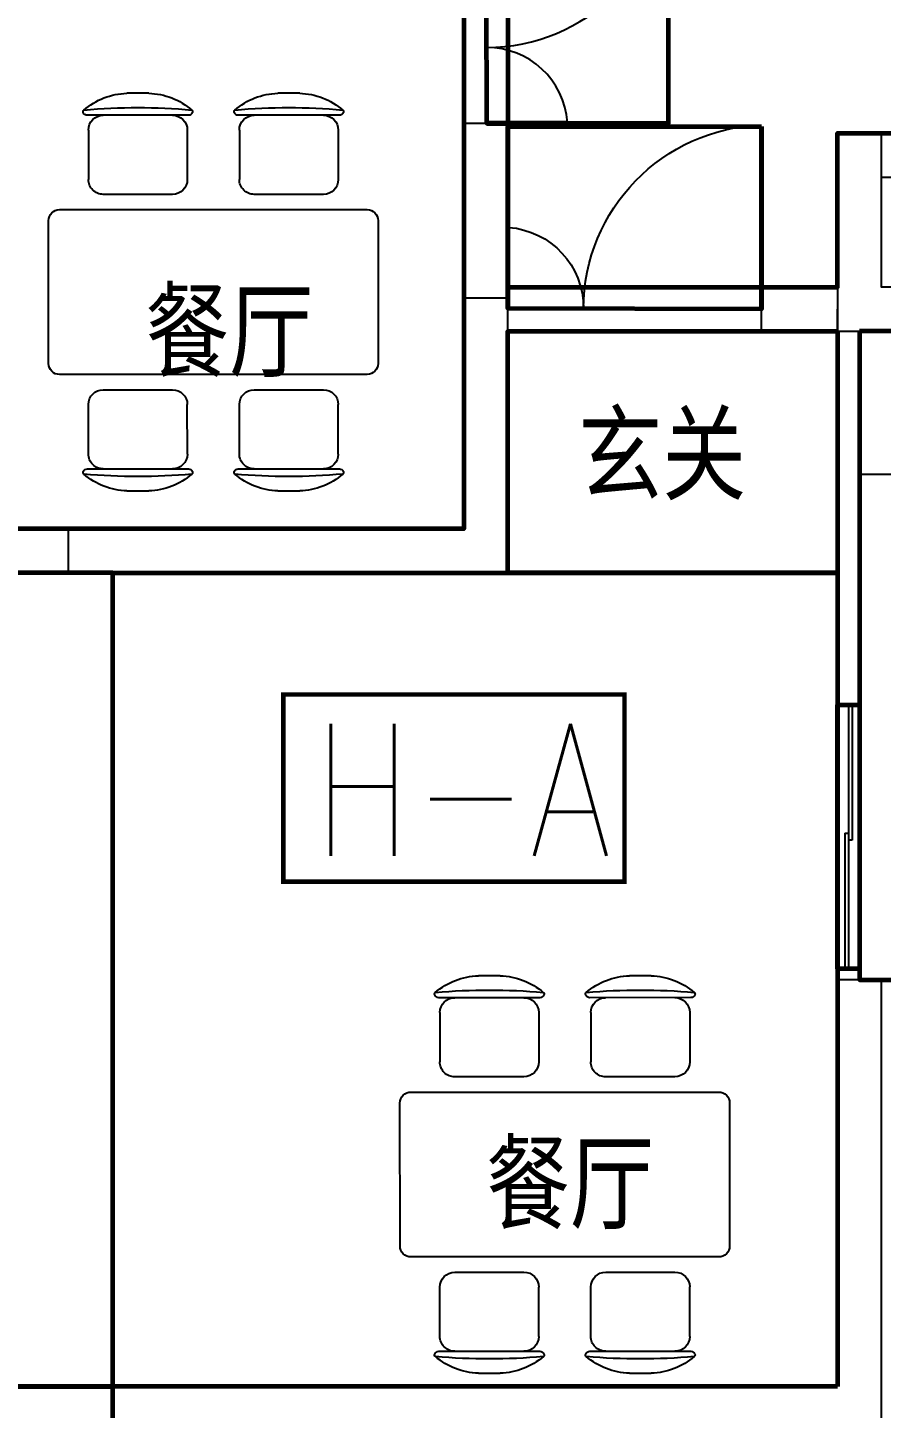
# Model space of a CAD drawing. Extents: x -355483 to -326583, y -641147 to -611949.
# Drawn here: x -346668 to -342783, y -633649 to -627369 of the extents above; entities that cross this region are included whole.
import ezdxf

# ---------------------------------------------------------------- set-up
doc = ezdxf.new("R2010")
doc.units = 0
doc.header["$LTSCALE"] = 1000
doc.header["$MEASUREMENT"] = 0
doc.layers.get('0').update_dxf_attribs({"linetype": 'CONTINUOUS'})
for name, color, linetype, lineweight in [('GT_厨房', 4, 'CONTINUOUS', 60), ('GT_客厅', 2, 'CONTINUOUS', 60), ('GT_玄关', 40, 'CONTINUOUS', 60), ('GT_过道', 30, 'CONTINUOUS', 60), ('GT_门', 245, 'CONTINUOUS', 60), ('GT_餐厅', 3, 'CONTINUOUS', 60)]:
    doc.layers.add(name, color=color, linetype=linetype, lineweight=lineweight)
for name, color, linetype in [('PUB_TEXT', 7, 'CONTINUOUS'), ('WALL', 2, 'CONTINUOUS'), ('WINDOW', 3, 'CONTINUOUS'), ('家具', 145, 'CONTINUOUS')]:
    doc.layers.add(name, color=color, linetype=linetype)
doc.styles.add('-黑体', font='simhei.ttf', dxfattribs={"width": 0.7})
doc.styles.add('_HZTXT', font='txt.shx', dxfattribs={"width": 0.8, "bigfont": 'hztxt.shx'})
doc.styles.get("Standard").update_dxf_attribs({"font": 'GBENOR', "bigfont": 'GBCBIG'})

# ---------------------------------------------------------------- blocks, each defined once
blk = doc.blocks.new('M_A17ORW')
at = {"const_width": 0.02}
for points in [[(-0.481, -0.0014), (-0.481, -0.3084)], [(0.481, 0.0014), (0.481, -0.6906)]]:
    blk.add_lwpolyline(points, dxfattribs=at)
for centre, radius, start, end in [((-0.5008, -0.0026), 0.3067, 274.2492, 0.2101), ((0.5046, 0.0019), 0.6987, 180.2762, 268.0603)]:
    blk.add_arc(centre, radius, start, end)
blk = doc.blocks.new('UC1F3FR1')
for p, q in [((-0.5, 0.5), (0.5, 0.5)), ((0.0133, 0.1667), (-0.5, 0.1667)), ((0.0133, 0.1667), (0.0133, 0)), ((0.5, 0), (-0.5, 0)), ((-0.0133, -0.1667), (-0.0133, 0)), ((0.5, -0.1667), (-0.0133, -0.1667)), ((-0.5, -0.5), (0.5, -0.5))]:
    blk.add_line(p, q)
blk = doc.blocks.new('M_C25MYD')
for p, q in [((-389.1, 921.2), (-289.9, 921.2)), ((297.8, 921.2), (396.9, 921.2)), ((-569.5, 821.2), (-109.5, 821.2)), ((117.3, 821.2), (577.3, 821.2)), ((-564.5, 753.7), (-564.5, 528.7)), ((-114.5, 753.7), (-114.5, 528.7)), ((122.3, 753.7), (122.3, 528.7)), ((572.3, 753.7), (572.3, 528.7)), ((-497, 461.2), (-182, 461.2)), ((189.8, 461.2), (504.8, 461.2)), ((703.9, 391.9), (-696.1, 391.9)), ((-746.1, 341.9), (-746.1, -308.1)), ((753.9, -308.1), (753.9, 341.9)), ((-696.1, -358.1), (703.9, -358.1)), ((-182, -427.3), (-497, -427.3)), ((504.8, -427.3), (189.8, -427.3)), ((-564.5, -719.8), (-564.5, -494.8)), ((-114.5, -719.8), (-114.5, -494.8)), ((122.3, -719.8), (122.3, -494.8)), ((572.3, -719.8), (572.3, -494.8)), ((-109.5, -787.3), (-569.5, -787.3)), ((577.3, -787.3), (117.3, -787.3)), ((-289.9, -887.3), (-389.1, -887.3)), ((396.9, -887.3), (297.8, -887.3))]:
    blk.add_line(p, q)
for centre, radius, start, end in [((-379.3, 605.7), 315.6, 91.76514, 130.72654), ((-299.6, 605.7), 315.6, 49.27346, 88.23486), ((307.5, 605.7), 315.6, 91.76514, 130.72654), ((387.2, 605.7), 315.6, 49.27346, 88.23486), ((-578.7, 837.3), 10, 130.72654, 202.66999), ((-569.5, 841.2), 20, 202.66999, 270), ((-339.5, -1856.7), 2712.7, 84.8023, 95.1977), ((-497, 753.7), 67.5, 90, 180), ((-182, 753.7), 67.5, 0, 90), ((-109.5, 841.2), 20, 270, 337.33001), ((-100.3, 837.3), 10, 337.33001, 49.27346), ((108.1, 837.3), 10, 130.72654, 202.66999), ((117.3, 841.2), 20, 202.66999, 270), ((347.3, -1856.7), 2712.7, 84.8023, 95.1977), ((189.8, 753.7), 67.5, 90, 180), ((504.8, 753.7), 67.5, 0, 90), ((577.3, 841.2), 20, 270, 337.33001), ((586.6, 837.3), 10, 337.33001, 49.27346), ((-497, 528.7), 67.5, 180, 270), ((-182, 528.7), 67.5, 270, 0), ((189.8, 528.7), 67.5, 180, 270), ((504.8, 528.7), 67.5, 270, 0), ((-696.1, 341.9), 50, 90, 180), ((703.9, 341.9), 50, 0, 90), ((-696.1, -308.1), 50, 180, 270), ((703.9, -308.1), 50, 270, 0), ((-497, -494.8), 67.5, 90, 180), ((-182, -494.8), 67.5, 0, 90), ((189.8, -494.8), 67.5, 90, 180), ((504.8, -494.8), 67.5, 0, 90), ((-497, -719.8), 67.5, 180, 270), ((-182, -719.8), 67.5, 270, 0), ((189.8, -719.8), 67.5, 180, 270), ((504.8, -719.8), 67.5, 270, 0), ((-578.7, -803.5), 10, 157.33001, 229.27346), ((-569.5, -807.3), 20, 90, 157.33001), ((-379.3, -571.9), 315.6, 229.27346, 268.23486), ((-339.5, 1890.5), 2712.7, 264.8023, 275.1977), ((-299.6, -571.9), 315.6, 271.76514, 310.72654), ((-109.5, -807.3), 20, 22.66999, 90), ((-100.3, -803.5), 10, 310.72654, 22.66999), ((108.1, -803.5), 10, 157.33001, 229.27346), ((117.3, -807.3), 20, 90, 157.33001), ((307.5, -571.9), 315.6, 229.27346, 268.23486), ((347.3, 1890.5), 2712.7, 264.8023, 275.1977), ((387.2, -571.9), 315.6, 271.76514, 310.72654), ((577.3, -807.3), 20, 22.66999, 90), ((586.6, -803.5), 10, 310.72654, 22.66999)]:
    blk.add_arc(centre, radius, start, end)
at = {"width": 0.8, "flags": 9}
for tag in ['XSIZE', 'YSIZE']:
    blk.add_attdef(tag, (0, 0), '', height=0.5, dxfattribs=at)

msp = doc.modelspace()

# ---------------------------------------------------------------- linework, layer by layer
at = {"layer": 'GT_厨房'}
msp.add_lwpolyline([(-342883.1, -628749), (-342883.1, -631699.8), (-341133.2, -631699.8), (-341133.2, -628749), (-342883.1, -628749)], dxfattribs=at)
at = {"layer": 'GT_客厅'}
msp.add_lwpolyline([(-350983.1, -629849), (-350983.1, -633549), (-346280.7, -633549), (-346280.7, -629849), (-350983.1, -629849)], dxfattribs=at)
at = {"layer": 'GT_玄关'}
msp.add_lwpolyline([(-342983.1, -628749), (-342983.1, -629849), (-344483.1, -629849), (-344483.1, -628749), (-342983.1, -628749)], dxfattribs=at)
at = {"layer": 'GT_过道'}
for points in [[(-344483.1, -626549), (-344483.1, -628549), (-342983.1, -628549), (-342983.1, -627849), (-339083.1, -627849), (-339083.1, -628549), (-337583.1, -628549), (-337583.1, -627818.5), (-337583.1, -626549), (-344483.1, -626549)], [(-347280.7, -633549), (-347280.7, -636649), (-347280.7, -636749), (-346280.7, -636749), (-346280.7, -633549), (-347280.7, -633549)]]:
    msp.add_lwpolyline(points, dxfattribs=at)
at = {"layer": 'GT_门'}
for points in [[(-343752.6, -626649), (-344583.1, -626649), (-344579.7, -627803.3), (-343752.6, -627803.3), (-343752.6, -626649)], [(-343328.8, -627818.5), (-343328.8, -628649), (-344483.1, -628645.6), (-344483.1, -627818.5), (-343328.8, -627818.5)], [(-342983.1, -630449), (-342883.1, -630449), (-342883.1, -631649), (-342983.1, -631649), (-342983.1, -630448.7)]]:
    msp.add_lwpolyline(points, dxfattribs=at)
at = {"layer": 'GT_餐厅'}
for points in [[(-346910.7, -625949), (-344683.1, -625949), (-344683.1, -629649), (-346910.7, -629649), (-346910.7, -625949)], [(-342983.1, -633549), (-346280.7, -633549), (-346280.7, -629849), (-342983.1, -629849), (-342983.1, -633549)]]:
    msp.add_lwpolyline(points, dxfattribs=at)
at = {"layer": 'PUB_TEXT', "const_width": 20}
msp.add_lwpolyline([(-345504.7, -630401.9), (-343952.1, -630401.9), (-343952.1, -631253.2), (-345504.7, -631253.2)], close=True, dxfattribs=at)
at = {"layer": 'WALL'}
for p, q in [((-344683.1, -628599), (-344683.1, -627803.3)), ((-344683.1, -627803.3), (-344483.1, -627803.3)), ((-344683.1, -628599), (-344683.1, -627803.3)), ((-344483.1, -627803.3), (-344483.1, -628549)), ((-342783.1, -627849), (-339283.1, -627849)), ((-342783.1, -628049), (-339283.1, -628049)), ((-343328.8, -628749), (-343328.8, -628549)), ((-342983.1, -628549), (-343328.8, -628549)), ((-342983.1, -630448.7), (-342983.1, -628649)), ((-342983.1, -628749), (-343328.8, -628749)), ((-342883.1, -630448.7), (-342883.1, -628749)), ((-349183.1, -629649), (-346483.1, -629649)), ((-346483.1, -629849), (-349183.1, -629849)), ((-342883.1, -630448.7), (-342983.1, -630448.7)), ((-342883.1, -630448.7), (-342983.1, -630448.7)), ((-342883.1, -631649), (-342983.1, -631649)), ((-342983.1, -631649), (-342983.1, -631699.8)), ((-342883.1, -631649), (-342883.1, -631699.8)), ((-342783.1, -631699.8), (-342683.1, -631699.8))]:
    msp.add_line(p, q, dxfattribs=at)
for points in [[(-341133.2, -628749), (-341133.2, -631448.7), (-340933.2, -631448.7), (-340933.2, -628749), (-339083.1, -628749), (-339083.1, -627849), (-339283.1, -627849), (-339283.1, -628549), (-342783.1, -628549), (-342783.1, -627849), (-342983.1, -627849), (-342983.1, -628749)], [(-344483.1, -629649), (-344483.1, -628599), (-344683.1, -628599), (-344683.1, -629649), (-346483.1, -629649), (-346483.1, -629849), (-344483.1, -629849)]]:
    msp.add_lwpolyline(points, close=True, dxfattribs=at)
msp.add_lwpolyline([(-342983.1, -633549), (-346280.7, -633549), (-346280.7, -633749), (-346280.7, -634649), (-346080.7, -634649), (-346080.7, -633749), (-342983.1, -633749), (-342983.1, -633749), (-342783.1, -633749), (-342783.1, -633749), (-342783.1, -633749), (-342783.1, -633649), (-342783.1, -631699.8), (-342983.1, -631699.8), (-342983.1, -633549)], dxfattribs=at)
at = {"layer": 'WINDOW'}
msp.add_line((-342883.1, -629399), (-341783.1, -629399), dxfattribs=at)

# ---------------------------------------------------------------- block references
at = {"layer": 'WINDOW', "zscale": 1200}
for name, p, xscale, yscale, rotation in [('M_A17ORW', (-344581.4, -627226.2), -1200, -1200, 270), ('UC1F3FR1', (-342933.1, -631049), 1200, 99.99999999254942, 90.00000003592965)]:
    msp.add_blockref(name, p, dxfattribs=dict(at, xscale=xscale, yscale=yscale, rotation=rotation))
at = {"layer": 'WINDOW', "xscale": 1200, "yscale": -1200, "zscale": 1200}
msp.add_blockref('M_A17ORW', (-343906, -628647.3), dxfattribs=at)
at = {"layer": '家具', "xscale": -1, "rotation": 0.0049126135665034}
for p in [(-345819.3, -628588.4), (-344219.9, -632602.1)]:
    msp.add_blockref('M_C25MYD', p, dxfattribs=at)

# ---------------------------------------------------------------- texts
at = {"layer": 'PUB_TEXT', "linetype": 'Continuous', "style": '-黑体', "width": 0.8}
for s, p in [('餐厅', (-346132.8, -628921.1)), ('玄关', (-344162.4, -629481)), ('餐厅', (-344582.5, -632797.1))]:
    msp.add_text(s, height=350, dxfattribs=at).set_placement(p)
at = {"layer": 'PUB_TEXT', "style": '_HZTXT', "width": 0.8}
msp.add_text('H-A', height=600, dxfattribs=at).set_placement((-345371.1, -631135.4))

doc.saveas('drawing.dxf')
